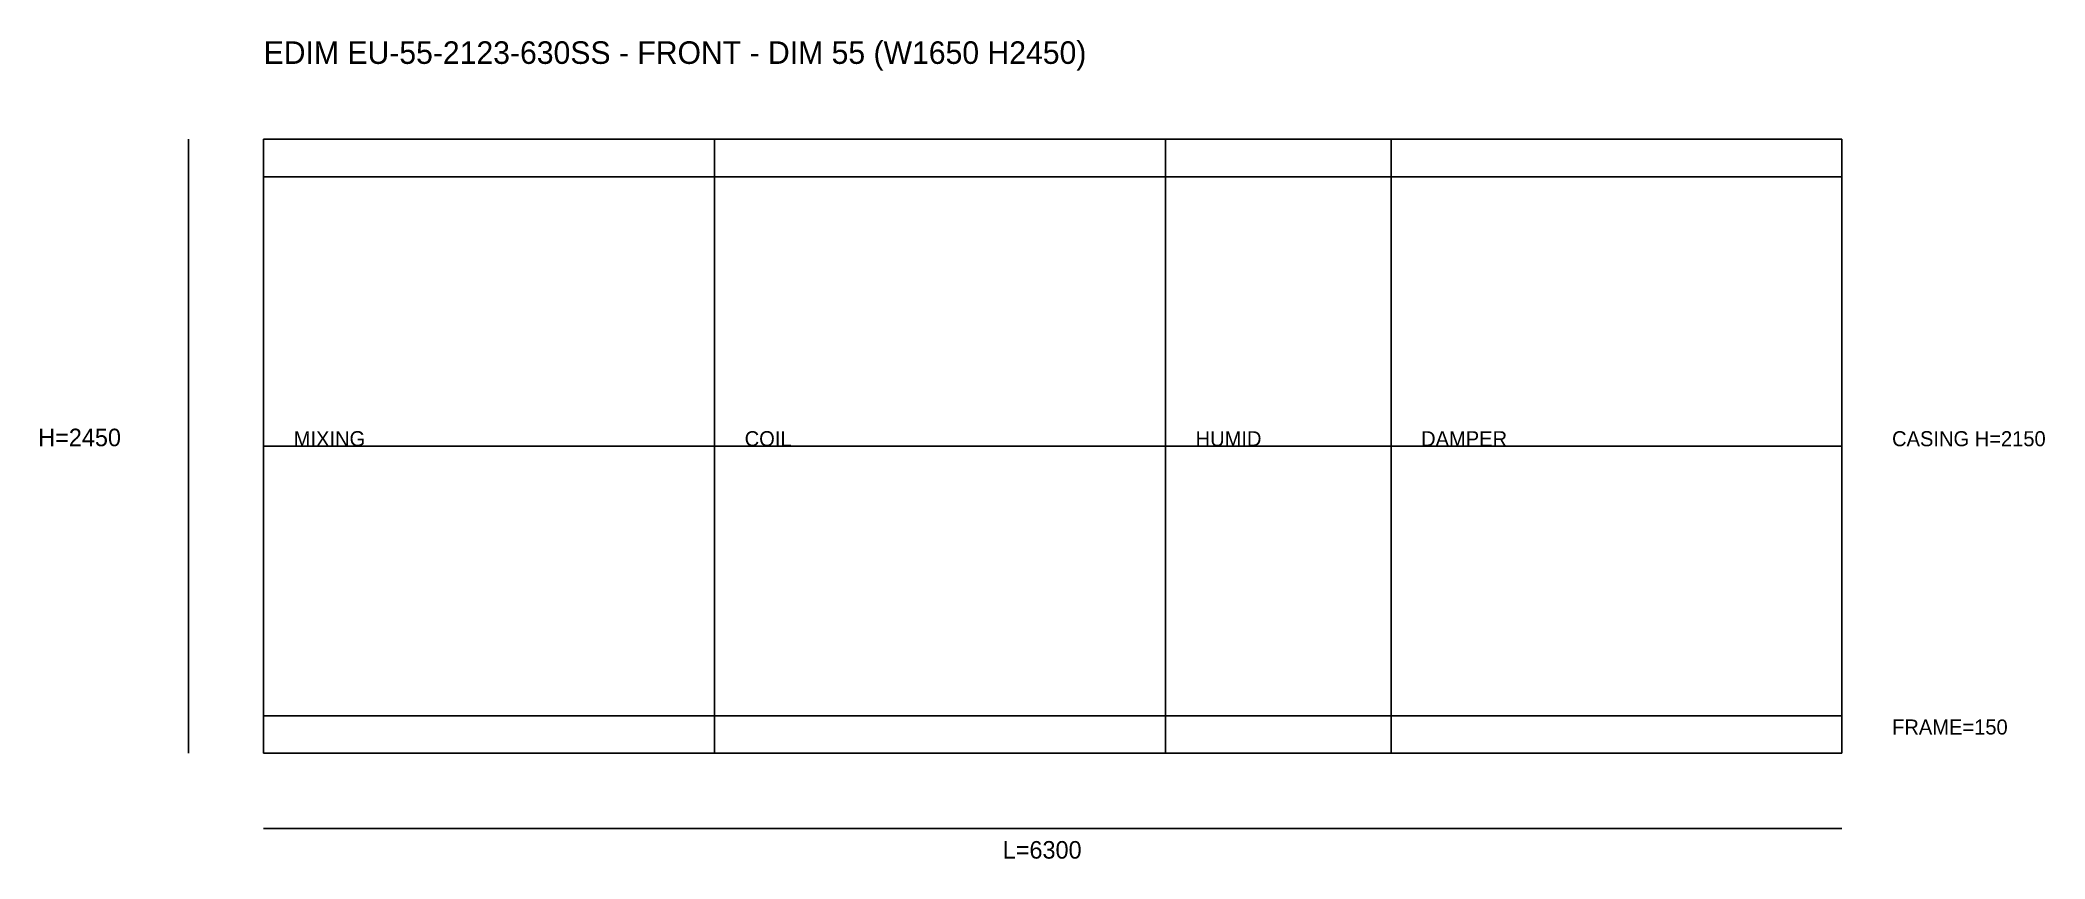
# Model space of a CAD drawing. Header units: millimetres. Extents: x -892 to 7110, y -421 to 2845.
import ezdxf

# ---------------------------------------------------------------- set-up
doc = ezdxf.new("R2010")
doc.units = ezdxf.units.MM
for name, color, linetype in [('DIM', 1, 'CONTINUOUS'), ('OUTLINE', 7, 'CONTINUOUS'), ('SECTION', 3, 'CONTINUOUS'), ('TEXT', 5, 'CONTINUOUS')]:
    doc.layers.add(name, color=color, linetype=linetype)

msp = doc.modelspace()

# ---------------------------------------------------------------- linework, layer by layer
at = {"layer": 'DIM'}
for p, q in [((-300, 0), (-300, 2450)), ((0, 1225), (6300, 1225)), ((0, -300), (6300, -300))]:
    msp.add_line(p, q, dxfattribs=at)
at = {"layer": 'OUTLINE'}
for p, q in [((6300, 2450), (0, 2450)), ((0, 2450), (0, 0)), ((6300, 0), (6300, 2450)), ((0, 2300), (6300, 2300)), ((0, 150), (6300, 150)), ((0, 0), (6300, 0))]:
    msp.add_line(p, q, dxfattribs=at)
at = {"layer": 'SECTION'}
for p, q in [((1800, 0), (1800, 2450)), ((3600, 0), (3600, 2450)), ((4500, 0), (4500, 2450))]:
    msp.add_line(p, q, dxfattribs=at)

# ---------------------------------------------------------------- texts
at = {"layer": 'DIM'}
for s, p in [('CASING H=2150', (6500, 1225)), ('FRAME=150', (6500, 75))]:
    msp.add_text(s, height=60, dxfattribs=at).set_placement(p)
at = {"layer": 'TEXT'}
for s, height, p in [('EDIM EU-55-2123-630SS - FRONT - DIM 55 (W1650 H2450)', 90, (0, 2750)), ('H=2450', 70, (-900, 1225)), ('MIXING', 60, (120, 1225)), ('COIL', 60, (1920, 1225)), ('HUMID', 60, (3720, 1225)), ('DAMPER', 60, (4620, 1225)), ('L=6300', 70, (2950, -420))]:
    msp.add_text(s, height=height, dxfattribs=at).set_placement(p)

doc.saveas('drawing.dxf')
